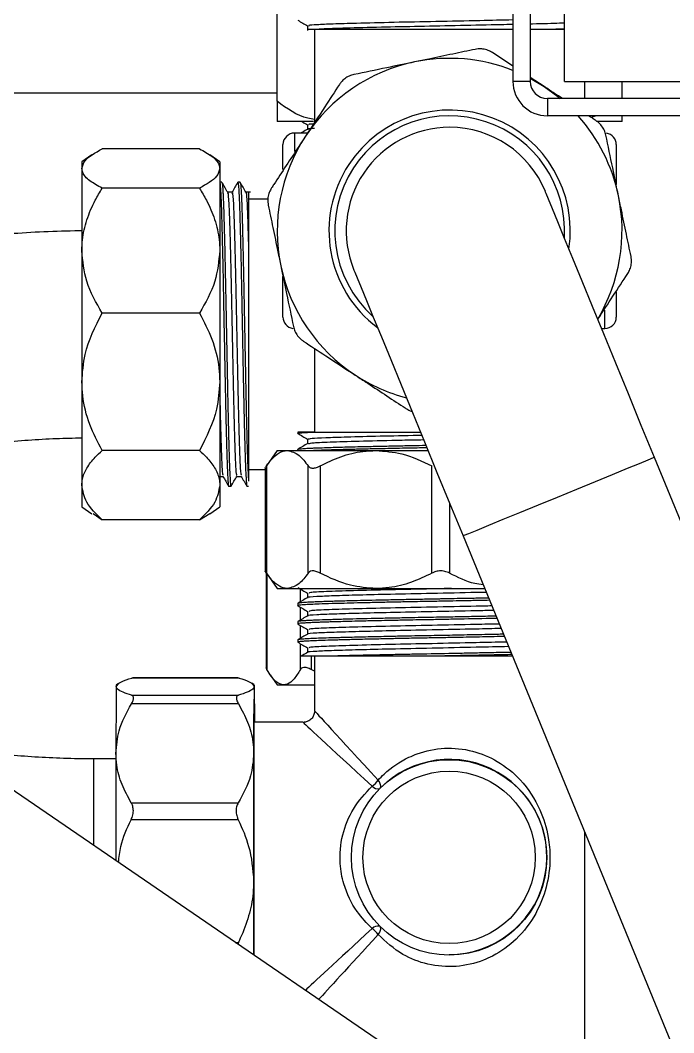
# Model space of a CAD drawing. Extents: x 150 to 4150, y 50 to 2920.
# Drawn here: x 2072.3 to 2214.5, y 1144.5 to 1364.7 of the extents above; entities that cross this region are included whole.
import ezdxf

# ---------------------------------------------------------------- set-up
doc = ezdxf.new("R2010")
doc.units = 0
doc.header["$LTSCALE"] = 10
doc.linetypes.add('SLD-KATı', pattern=[0])
doc.layers.get('0').update_dxf_attribs({"linetype": 'CONTINUOUS'})

msp = doc.modelspace()

# ---------------------------------------------------------------- linework, layer by layer
at = {"color": 7, "linetype": 'SLD-KATı'}
for p, q in [((2179.48, 1471.42), (2179.48, 1351.42)), ((2183.23, 1471.42), (2183.23, 1351.42)), ((2190.73, 1351.42), (2190.73, 1421.42)), ((2128.23, 1347.08), (2128.23, 1366.42)), ((2134.83, 1363.48), (2134.83, 1362.49)), ((2136.35, 1362.67), (2136.35, 1342.51)), ((2186.24, 1362.67), (2183.23, 1362.67)), ((2190.73, 1362.67), (2186.24, 1362.67)), ((2179.48, 1354.75), (2175.04, 1357.66)), ((2186.3, 1350.27), (2183.23, 1352.29)), ((2183.23, 1352.08), (2186.3, 1350.27)), ((2183.23, 1351.42), (2179.48, 1351.42)), ((2190.73, 1351.42), (2348.23, 1351.42)), ((2195.1, 1347.67), (2195.1, 1351.42)), ((2203.23, 1347.67), (2203.23, 1351.42)), ((2058.23, 1348.92), (2128.23, 1348.92)), ((2186.98, 1347.67), (2186.98, 1343.92)), ((2379.48, 1347.67), (2186.98, 1347.67)), ((2379.48, 1343.92), (2186.98, 1343.92)), ((2197.61, 1343.92), (2196.54, 1343.56)), ((2136.12, 1342.67), (2128.23, 1342.67)), ((2134.83, 1341.98), (2134.83, 1341)), ((2203.23, 1342.67), (2197.64, 1342.67)), ((2198.76, 1341.75), (2198.6, 1341.84)), ((2134.82, 1340.17), (2131.98, 1340.17)), ((2111.31, 1336.75), (2090.14, 1336.75)), ((2129.48, 1337.7), (2129.48, 1337.7)), ((2129.48, 1332.28), (2129.48, 1337.7)), ((2129.48, 1332.22), (2129.48, 1337.7)), ((2201.98, 1337.67), (2201.98, 1328.98)), ((2087.89, 1335.43), (2085.73, 1333.92)), ((2115.73, 1333.92), (2113.57, 1335.43)), ((2085.73, 1333.92), (2085.73, 1332.47)), ((2085.73, 1332.47), (2085.73, 1314.6)), ((2115.73, 1333.92), (2115.73, 1332.47)), ((2115.73, 1332.47), (2115.73, 1314.6)), ((2111.31, 1328.19), (2090.14, 1328.19)), ((2116.18, 1329.47), (2115.73, 1329.47)), ((2120.15, 1329.47), (2119.66, 1329.47)), ((2118.42, 1327.32), (2117.44, 1327.32)), ((2122.38, 1327.32), (2121.4, 1327.32)), ((2126.2, 1325.79), (2121.98, 1325.79)), ((2085.73, 1314.6), (2085.73, 1286.09)), ((2115.73, 1314.6), (2115.73, 1286.09)), ((2129.48, 1300.13), (2129.48, 1309)), ((2129.48, 1300.13), (2129.48, 1308.93)), ((2201.98, 1305.65), (2201.98, 1300.17)), ((2111.31, 1301.02), (2090.14, 1301.02)), ((2129.48, 1300.13), (2129.48, 1300.13)), ((2198.77, 1297.67), (2199.48, 1297.67)), ((2136.35, 1293.34), (2136.35, 1275.17)), ((2085.73, 1286.09), (2085.73, 1263.62)), ((2115.73, 1286.09), (2115.73, 1263.62)), ((2132.68, 1275.17), (2132.68, 1274.87)), ((2136.18, 1275.17), (2132.68, 1275.17)), ((2134.83, 1273.64), (2134.83, 1272.65)), ((2111.31, 1271.15), (2090.14, 1271.15)), ((2128.23, 1271.14), (2125.89, 1267.8)), ((2128.23, 1271.14), (2130.43, 1271.14)), ((2130.43, 1271.14), (2149.72, 1271.14)), ((2132.68, 1271.4), (2132.68, 1271.14)), ((2149.72, 1271.14), (2161.02, 1271.14)), ((2260.31, 1147.78), (2210.28, 1269.64)), ((2121.98, 1267.04), (2125.59, 1267.04)), ((2125.59, 1267.32), (2125.59, 1244.92)), ((2125.89, 1267.79), (2125.89, 1244.48)), ((2134.97, 1244.48), (2134.97, 1267.79)), ((2137.54, 1267.79), (2137.54, 1244.48)), ((2161.89, 1244.48), (2161.89, 1267.79)), ((2115.44, 1265.51), (2116.42, 1265.51)), ((2119.41, 1265.51), (2120.39, 1265.51)), ((2085.73, 1263.62), (2085.73, 1258.92)), ((2115.73, 1263.62), (2115.73, 1258.92)), ((2117.67, 1263.37), (2118.17, 1263.37)), ((2121.64, 1263.37), (2121.98, 1263.37)), ((2085.73, 1258.92), (2087.89, 1257.41)), ((2088.19, 1257.45), (2090.14, 1256.09)), ((2111.31, 1256.09), (2113.54, 1257.44)), ((2113.57, 1257.41), (2115.73, 1258.92)), ((2111.31, 1256.09), (2090.14, 1256.09)), ((2168.65, 1252.56), (2218.68, 1130.69)), ((2125.8, 1244.61), (2125.8, 1223.92)), ((2125.89, 1244.48), (2128.23, 1241.14)), ((2128.23, 1241.14), (2130.43, 1241.14)), ((2130.43, 1241.14), (2149.72, 1241.14)), ((2134.83, 1240.14), (2134.83, 1239.16)), ((2149.72, 1241.14), (2173.34, 1241.14)), ((2132.68, 1237.9), (2132.68, 1237.41)), ((2134.83, 1236.17), (2134.83, 1235.19)), ((2132.68, 1233.93), (2132.68, 1233.44)), ((2134.83, 1232.2), (2134.83, 1231.22)), ((2132.68, 1229.97), (2132.68, 1229.47)), ((2152.51, 1141.3), (2026.02, 1227.93)), ((2134.83, 1228.23), (2134.83, 1227.25)), ((2136.35, 1226.42), (2136.35, 1214.54)), ((2161.8, 1226.42), (2139.75, 1226.42)), ((2126.68, 1222.38), (2128.23, 1220.17)), ((2136.35, 1223.19), (2135.62, 1223.51)), ((2093.72, 1220.51), (2093.23, 1220.17)), ((2096.6, 1221.66), (2096.85, 1221.68)), ((2119.91, 1221.66), (2096.6, 1221.66)), ((2119.64, 1221.71), (2096.85, 1221.71)), ((2123.23, 1220.17), (2122.7, 1220.54)), ((2128.23, 1220.17), (2129.62, 1220.17)), ((2129.62, 1220.17), (2136.35, 1220.17)), ((2096.52, 1217.96), (2119.82, 1217.96)), ((2119.81, 1216.03), (2096.5, 1216.03)), ((2133.85, 1212.04), (2123.17, 1212.04)), ((2123.3, 1212.04), (2123.3, 1212.58)), ((2093.13, 1204.09), (2088.23, 1204.09)), ((2165.62, 1203.92), (2165.62, 1203.92)), ((2096.45, 1194.55), (2119.76, 1194.55)), ((2119.75, 1190.85), (2096.45, 1190.85)), ((2195.1, 1138.92), (2195.1, 1188.12)), ((2119.77, 1164.18), (2119.63, 1163.82)), ((2165.62, 1161.42), (2165.62, 1161.42))]:
    msp.add_line(p, q, dxfattribs=at)
at = {"color": 8, "linetype": 'SLD-KATı'}
for p, q in [((2131.98, 1340.17), (2131.98, 1336.13)), ((2199.48, 1297.67), (2199.48, 1301.66)), ((2165.71, 1259.71), (2165.71, 1244.48)), ((2125.99, 1244.34), (2125.99, 1223.51)), ((2133.26, 1238.25), (2133.26, 1241.03)), ((2133.26, 1234.28), (2133.26, 1237.06)), ((2133.26, 1230.31), (2133.26, 1233.09)), ((2133.26, 1223.51), (2133.26, 1229.12)), ((2135.62, 1226.42), (2135.62, 1223.51)), ((2088.23, 1204.09), (2088.23, 1185.33)), ((2119.1, 1164.18), (2119.77, 1164.18))]:
    msp.add_line(p, q, dxfattribs=at)
at = {"color": 7, "linetype": 'SLD-KATı', "flags": 128}
for points in [[(2186.3, 1350.27), (2189.27, 1348.1), (2189.8, 1347.67)], [(2210.28, 1269.64), (2207.42, 1276.61), (2204.6, 1283.48), (2201.86, 1290.15), (2199.25, 1296.51), (2196.79, 1302.49), (2194.54, 1307.99), (2192.51, 1312.92), (2190.74, 1317.23), (2189.26, 1320.84), (2188.08, 1323.71), (2187.23, 1325.78), (2186.72, 1327.04), (2186.54, 1327.46)], [(2144.91, 1310.37), (2145.09, 1309.95), (2145.6, 1308.69), (2146.46, 1306.62), (2147.63, 1303.75), (2149.12, 1300.14), (2150.88, 1295.83), (2152.91, 1290.9), (2155.17, 1285.4), (2157.62, 1279.42), (2160.23, 1273.06), (2162.97, 1266.39), (2165.79, 1259.52), (2168.65, 1252.56)], [(2093.21, 1219.81), (2093.2, 1219.13), (2093.19, 1218.09), (2093.18, 1216.72), (2093.17, 1215.01), (2093.16, 1213), (2093.15, 1210.69), (2093.14, 1208.11), (2093.13, 1205.29)], [(2093.23, 1220.17), (2093.22, 1220.14), (2093.21, 1219.81)], [(2123.21, 1219.81), (2123.2, 1219.13), (2123.19, 1218.09), (2123.18, 1216.72), (2123.17, 1215.01), (2123.16, 1213), (2123.15, 1210.69), (2123.14, 1208.11), (2123.13, 1205.29)], [(2123.3, 1212.58), (2123.29, 1214.65), (2123.28, 1216.41), (2123.27, 1217.85), (2123.26, 1218.96), (2123.25, 1219.71), (2123.24, 1220.1), (2123.22, 1220.14), (2123.21, 1219.81)], [(2123.14, 1161.42), (2123.13, 1164.98), (2123.12, 1169.93), (2123.12, 1175.22), (2123.12, 1180.7), (2123.12, 1186.23), (2123.12, 1191.67), (2123.13, 1196.87), (2123.13, 1201.71), (2123.15, 1206.06), (2123.16, 1209.79), (2123.17, 1212.83), (2123.19, 1215.08), (2123.21, 1216.5), (2123.23, 1217.04), (2123.24, 1216.69), (2123.26, 1215.45), (2123.28, 1213.37), (2123.29, 1212.04)], [(2093.13, 1205.29), (2093.12, 1202.25), (2093.12, 1199.02), (2093.11, 1195.63), (2093.11, 1192.12), (2093.11, 1188.52), (2093.11, 1184.86), (2093.11, 1181.99)], [(2123.13, 1205.29), (2123.12, 1202.25), (2123.12, 1199.02), (2123.11, 1195.63), (2123.11, 1192.12), (2123.11, 1188.52), (2123.11, 1184.86), (2123.11, 1181.18), (2123.11, 1177.52)], [(2123.11, 1177.52), (2123.11, 1173.9), (2123.11, 1170.37), (2123.12, 1166.96), (2123.12, 1163.69), (2123.13, 1161.42)]]:
    msp.add_lwpolyline(points, dxfattribs=at)
at = {"color": 8, "linetype": 'SLD-KATı', "flags": 128}
for points in [[(2210.28, 1269.64), (2209.99, 1269.52), (2208.87, 1269.07), (2206.95, 1268.28), (2204.32, 1267.2), (2201.08, 1265.87), (2197.37, 1264.35)], [(2197.37, 1264.35), (2193.33, 1262.69), (2189.13, 1260.96), (2184.95, 1259.25), (2180.95, 1257.61), (2177.3, 1256.11), (2174.15, 1254.81), (2171.63, 1253.78), (2169.83, 1253.04), (2168.84, 1252.63), (2168.65, 1252.56)]]:
    msp.add_lwpolyline(points, dxfattribs=at)
at = {"color": 7, "linetype": 'SLD-KATı'}
for centre, radius in [((2165.62, 1182.67), 21.25), ((2165.61, 1182.67), 18.75)]:
    msp.add_circle(centre, radius, dxfattribs=at)
for centre, radius, start, end in [((2165.73, 1318.92), 37.5, 68.4898, 101.7297), ((2165.73, 1318.92), 37.5, 101.7297, 146.7297), ((2186.98, 1351.42), 7.5, 180, 270), ((2186.98, 1351.42), 3.75, 180, 270), ((2165.73, 1318.92), 26.25, 351.3167, 146.7297), ((2165.73, 1318.92), 25, 356.4775, 146.7297), ((2165.73, 1318.92), 37.5, 11.7297, 41.8103), ((2165.73, 1318.92), 22.5, 90, 202.3194), ((2165.73, 1318.92), 22.5, 22.3194, 90), ((2165.73, 1318.92), 37.5, 146.7297, 191.7297), ((2131.98, 1337.67), 2.5, 90, 179.1981), ((2199.48, 1337.67), 2.5, 0, 81.3368), ((2165.73, 1318.92), 26.25, 146.7297, 233.3222), ((2165.73, 1318.92), 25, 146.7297, 228.1614), ((2165.73, 1318.92), 37.5, 329.1893, 11.7297), ((2165.73, 1318.92), 37.5, 191.7297, 236.7297), ((2131.98, 1300.17), 2.5, 180.8019, 261.3368), ((2199.48, 1300.17), 2.5, 270, 0), ((2165.73, 1318.92), 37.5, 236.7297, 255.4495), ((2165.67, 1182.77), 21.2, 269.9008, 135.2609), ((2145.34, 1202.98), 5.98, 306.036, 323.9656), ((2145.34, 1162.36), 5.98, 36.0344, 53.964)]:
    msp.add_arc(centre, radius, start, end, dxfattribs=at)
at = {"color": 8, "linetype": 'SLD-KATı'}
for centre, start, end in [((2150.15, 1199.37), 223.4682, 282.02), ((2148.94, 1198.17), 347.5665, 46.4149), ((2150.15, 1165.96), 77.98, 136.5318), ((2148.94, 1167.17), 313.5851, 12.4335)]:
    msp.add_arc(centre, 1.79, start, end, dxfattribs=at)
for major_axis, ratio, start_param, end_param in [((-29.37, 31.87), 0.001629, 0.001767, 1.014389), ((31.87, -29.37), 0.001501, 3.139964, 4.155854), ((31.87, 29.37), 0.001501, 2.127331, 2.966611), ((29.37, 31.87), 0.001629, 2.127204, 2.895248)]:
    msp.add_ellipse((2165.73, 1182.67), major_axis=major_axis, ratio=ratio, start_param=start_param, end_param=end_param, dxfattribs=at)
at = {"color": 7, "linetype": 'SLD-KATı'}
for points, knots in [([(2132.7, 1364.7), (2133.05, 1364.5), (2133.76, 1364.09), (2134.47, 1363.68), (2134.83, 1363.47)], [0, 0, 0, 0, 0.504644, 1, 1, 1, 1]), ([(2179.48, 1364.77), (2177.13, 1364.72), (2171.86, 1364.6), (2162.74, 1364.41), (2153.38, 1364.23), (2145.74, 1364.04), (2140.16, 1363.87), (2136.75, 1363.73), (2134.87, 1363.59), (2135.1, 1363.51), (2135.19, 1363.48)], [0, 0, 0, 0, 0.122322, 0.275175, 0.42504, 0.578293, 0.69888, 0.818209, 0.930339, 1, 1, 1, 1]), ([(2179.48, 1363.78), (2178.61, 1363.76), (2175.14, 1363.68), (2168.09, 1363.53), (2159.12, 1363.35), (2150.42, 1363.17), (2142.98, 1362.97), (2138.14, 1362.81), (2136.55, 1362.71), (2135.95, 1362.67)], [0, 0, 0, 0, 0.054986, 0.220835, 0.384344, 0.547644, 0.724572, 0.897587, 1, 1, 1, 1]), ([(2190.73, 1364.09), (2190.36, 1364.07), (2188.64, 1364), (2185.94, 1363.93), (2183.41, 1363.87), (2183.23, 1363.87)], [0, 0, 0, 0, 0.199057, 0.941852, 1, 1, 1, 1]), ([(2135.95, 1362.67), (2135.78, 1362.67), (2135.07, 1362.67), (2135.02, 1362.67), (2134.99, 1362.67)], [0, 0, 0, 0, 0.235675, 1, 1, 1, 1]), ([(2179.48, 1362.67), (2178.62, 1362.67), (2176.1, 1362.67), (2171.61, 1362.67), (2166.15, 1362.67), (2160.7, 1362.67), (2155.37, 1362.67), (2150.47, 1362.67), (2146.03, 1362.67), (2142.26, 1362.67), (2139.17, 1362.67), (2137.08, 1362.67), (2136.28, 1362.67), (2135.95, 1362.67)], [0, 0, 0, 0, 0.051105, 0.149592, 0.24739, 0.348028, 0.445832, 0.546604, 0.642283, 0.740765, 0.835971, 0.934002, 1, 1, 1, 1]), ([(2190.73, 1362.79), (2190.11, 1362.77), (2188.74, 1362.73), (2187.12, 1362.69), (2186.24, 1362.67)], [0, 0, 0, 0, 0.455818, 1, 1, 1, 1]), ([(2175.04, 1357.66), (2174.74, 1357.83), (2174.12, 1358.19), (2173.01, 1358.47), (2172.03, 1358.5), (2171.5, 1358.41), (2171.29, 1358.37)], [0, 0, 0, 0, 0.280696, 0.562813, 0.825757, 1, 1, 1, 1]), ([(2171.29, 1358.37), (2169.69, 1358.04), (2166.45, 1357.37), (2161.95, 1356.43), (2159.13, 1355.85), (2158.1, 1355.63)], [0, 0, 0, 0, 0.382413, 0.774651, 1, 1, 1, 1]), ([(2158.1, 1355.63), (2156.07, 1355.21), (2151.49, 1354.26), (2147.27, 1353.38), (2144.92, 1352.9)], [0, 0, 0, 0, 0.444644, 1, 1, 1, 1]), ([(2144.92, 1352.9), (2144.58, 1352.81), (2143.9, 1352.62), (2142.91, 1352.03), (2142.2, 1351.36), (2141.89, 1350.92), (2141.76, 1350.75)], [0, 0, 0, 0, 0.280703, 0.562818, 0.825745, 1, 1, 1, 1]), ([(2141.76, 1350.75), (2140.71, 1349.14), (2138.36, 1345.56), (2135.79, 1341.65), (2134.37, 1339.49)], [0, 0, 0, 0, 0.448987, 1, 1, 1, 1]), ([(2190.27, 1347.67), (2189.69, 1348.05), (2188.39, 1348.9), (2187.05, 1349.78), (2186.3, 1350.27)], [0, 0, 0, 0, 0.442082, 1, 1, 1, 1]), ([(2136.35, 1343.14), (2135.85, 1343.21), (2132.98, 1343.59), (2130.37, 1345.5), (2128.23, 1347.08)], [0, 0, 0, 0, 0.175178, 1, 1, 1, 1]), ([(2128.23, 1347.08), (2128.23, 1345.79), (2128.23, 1343.34), (2128.23, 1342.88), (2128.23, 1342.67)], [0, 0, 0, 0, 0.527507, 1, 1, 1, 1]), ([(2197.56, 1342.89), (2197.3, 1343.05), (2196.79, 1343.39), (2196.25, 1343.74), (2195.98, 1343.92)], [0, 0, 0, 0, 0.501765, 1, 1, 1, 1]), ([(2203.23, 1342.67), (2203.23, 1342.73), (2203.23, 1342.8), (2203.23, 1343.86), (2203.23, 1343.92)], [0, 0, 0, 0, 0.9498743, 1, 1, 1, 1]), ([(2134.85, 1341.01), (2134.49, 1340.8), (2134.01, 1340.53), (2133.54, 1340.25), (2133.43, 1340.19)], [0, 0, 0, 0, 0.757396, 1, 1, 1, 1]), ([(2133.61, 1342.67), (2133.66, 1342.64), (2134.07, 1342.4), (2134.47, 1342.17), (2134.83, 1341.97)], [0, 0, 0, 0, 0.131743, 1, 1, 1, 1]), ([(2136.35, 1341.17), (2135.61, 1341.12), (2134.72, 1341.07), (2134.96, 1341.02), (2135, 1341.01)], [0, 0, 0, 0, 0.845289, 1, 1, 1, 1]), ([(2136.35, 1342.16), (2136.05, 1342.15), (2134.89, 1342.09), (2135.05, 1342.03), (2135.16, 1341.98)], [0, 0, 0, 0, 0.260739, 1, 1, 1, 1]), ([(2199.71, 1339.72), (2199.62, 1340.06), (2199.43, 1340.75), (2198.84, 1341.73), (2198.18, 1342.45), (2197.73, 1342.76), (2197.56, 1342.89)], [0, 0, 0, 0, 0.280693, 0.56284, 0.825746, 1, 1, 1, 1]), ([(2134.37, 1339.49), (2133.89, 1338.74), (2132.47, 1336.59), (2130.13, 1333.03), (2128.19, 1330.06), (2127.16, 1328.49), (2126.99, 1328.23)], [0, 0, 0, 0, 0.191121, 0.553704, 0.926737, 1, 1, 1, 1]), ([(2202.45, 1326.54), (2202.02, 1328.58), (2201.07, 1333.16), (2200.2, 1337.38), (2199.71, 1339.72)], [0, 0, 0, 0, 0.444644, 1, 1, 1, 1]), ([(2085.73, 1332.47), (2085.87, 1333.04), (2086.24, 1334.54), (2088.65, 1335.9), (2090.14, 1336.75)], [0, 0, 0, 0, 0.381417, 1, 1, 1, 1]), ([(2111.31, 1336.75), (2112.28, 1336.21), (2114.23, 1335.13), (2115.57, 1333.66), (2115.69, 1332.76), (2115.73, 1332.47)], [0, 0, 0, 0, 0.396746, 0.806753, 1, 1, 1, 1]), ([(2090.14, 1328.19), (2089.18, 1328.72), (2087.23, 1329.8), (2085.89, 1331.27), (2085.77, 1332.18), (2085.73, 1332.47)], [0, 0, 0, 0, 0.3967486, 0.8067501, 1, 1, 1, 1]), ([(2115.73, 1332.47), (2115.59, 1331.89), (2115.22, 1330.39), (2112.81, 1329.03), (2111.31, 1328.19)], [0, 0, 0, 0, 0.38142, 1, 1, 1, 1]), ([(2085.73, 1314.6), (2085.76, 1315.38), (2085.83, 1317.64), (2086.72, 1321.36), (2088.3, 1325.1), (2089.63, 1327.32), (2090.14, 1328.19)], [0, 0, 0, 0, 0.1638307, 0.4746289, 0.7943893, 1, 1, 1, 1]), ([(2111.31, 1328.19), (2111.83, 1327.32), (2113.13, 1325.14), (2114.72, 1321.4), (2115.62, 1317.68), (2115.7, 1315.38), (2115.73, 1314.6)], [0, 0, 0, 0, 0.205616, 0.517011, 0.836168, 1, 1, 1, 1]), ([(2115.69, 1329.44), (2115.71, 1329.43), (2115.75, 1329.41), (2115.83, 1328.81), (2115.9, 1327.69), (2115.97, 1326.33), (2116.04, 1324.67), (2116.09, 1323.11), (2116.13, 1321.77), (2116.15, 1321.2), (2116.17, 1320.47), (2116.19, 1319.58), (2116.24, 1317.81), (2116.31, 1314.73), (2116.4, 1310.82), (2116.47, 1307.34), (2116.52, 1304.96), (2116.59, 1301.13), (2116.66, 1297.25), (2116.75, 1293.02), (2116.81, 1289.96), (2116.88, 1286.48), (2116.94, 1283.27), (2117, 1280.84), (2117.03, 1279), (2117.07, 1277.41), (2117.1, 1275.88), (2117.18, 1272.97), (2117.26, 1269.96), (2117.36, 1267.37), (2117.42, 1265.97), (2117.47, 1265.06), (2117.51, 1264.5), (2117.55, 1264.06), (2117.59, 1263.62), (2117.63, 1263.35), (2117.67, 1263.4), (2117.67, 1263.41)], [0, 0, 0, 0, 0.02495, 0.067203, 0.112263, 0.141722, 0.168485, 0.214587, 0.221174, 0.229663, 0.240055, 0.252349, 0.266545, 0.310329, 0.364971, 0.395613, 0.418321, 0.436639, 0.509409, 0.529676, 0.559174, 0.598558, 0.633249, 0.658264, 0.676617, 0.694971, 0.713324, 0.731678, 0.80494, 0.842488, 0.873849, 0.899022, 0.918004, 0.930794, 0.952884, 0.989218, 1, 1, 1, 1]), ([(2117.45, 1327.3), (2117.24, 1327.66), (2116.83, 1328.38), (2116.41, 1329.09), (2116.21, 1329.45)], [0, 0, 0, 0, 0.499965, 1, 1, 1, 1]), ([(2116.21, 1329.4), (2116.22, 1329.36), (2116.29, 1329.23), (2116.38, 1328.1), (2116.46, 1326.47), (2116.51, 1325.31), (2116.57, 1323.62), (2116.63, 1321.55), (2116.7, 1319.09), (2116.77, 1316.39), (2116.85, 1313.04), (2116.93, 1309.31), (2117, 1305.73), (2117.07, 1302.22), (2117.13, 1299.09), (2117.17, 1296.59), (2117.21, 1294.73), (2117.25, 1292.8), (2117.31, 1289.72), (2117.37, 1286.5), (2117.43, 1283.5), (2117.48, 1281.3), (2117.53, 1279.1), (2117.58, 1276.67), (2117.64, 1274.24), (2117.72, 1271.45), (2117.8, 1268.7), (2117.88, 1266.73), (2117.94, 1265.61), (2117.98, 1264.91), (2118.03, 1264.17), (2118.09, 1263.59), (2118.14, 1263.32), (2118.17, 1263.38), (2118.17, 1263.39)], [0, 0, 0, 0, 0.02792, 0.103273, 0.127965, 0.152787, 0.17774, 0.222818, 0.251411, 0.280791, 0.326741, 0.36927, 0.401823, 0.437364, 0.474546, 0.493796, 0.510276, 0.529014, 0.550189, 0.601079, 0.625763, 0.644198, 0.671825, 0.699451, 0.729683, 0.763403, 0.814131, 0.860852, 0.88194, 0.898194, 0.921398, 0.959971, 0.995935, 1, 1, 1, 1]), ([(2119.64, 1329.45), (2119.43, 1329.09), (2119.02, 1328.38), (2118.6, 1327.66), (2118.39, 1327.3)], [0, 0, 0, 0, 0.500013, 1, 1, 1, 1]), ([(2119.64, 1329.45), (2119.64, 1329.45), (2119.64, 1329.46), (2119.67, 1329.48), (2119.72, 1329.36), (2119.79, 1328.81), (2119.87, 1327.83), (2119.93, 1326.51), (2119.99, 1325.26), (2120.03, 1324.05), (2120.08, 1322.49), (2120.14, 1320.36), (2120.22, 1317.4), (2120.3, 1314), (2120.38, 1310.43), (2120.45, 1307.03), (2120.51, 1303.82), (2120.57, 1300.69), (2120.62, 1298.23), (2120.66, 1295.73), (2120.72, 1292.6), (2120.8, 1288.68), (2120.87, 1285.07), (2120.92, 1282.7), (2120.96, 1281.06), (2120.99, 1279.68), (2121.02, 1278.08), (2121.06, 1276.53), (2121.13, 1273.56), (2121.24, 1269.58), (2121.37, 1266.33), (2121.47, 1264.61), (2121.54, 1263.78), (2121.59, 1263.38), (2121.63, 1263.41), (2121.64, 1263.42)], [0, 0, 0, 0, 0.0006136, 0.0098016, 0.0420973, 0.0739449, 0.1140356, 0.1493019, 0.1739588, 0.1917654, 0.2157335, 0.2514909, 0.2851045, 0.3315152, 0.371153, 0.4005812, 0.4360461, 0.4662327, 0.4914187, 0.5066675, 0.5376231, 0.5809733, 0.6201512, 0.6454564, 0.6546132, 0.6726142, 0.6906149, 0.7086157, 0.7266165, 0.7996424, 0.8734012, 0.9122995, 0.9460274, 0.9827131, 1, 1, 1, 1]), ([(2121.42, 1327.3), (2121.21, 1327.66), (2120.8, 1328.38), (2120.38, 1329.09), (2120.17, 1329.45)], [0, 0, 0, 0, 0.499965, 1, 1, 1, 1]), ([(2120.17, 1329.39), (2120.19, 1329.37), (2120.25, 1329.31), (2120.37, 1327.93), (2120.48, 1325.46), (2120.55, 1323.33), (2120.58, 1322.19), (2120.62, 1320.96), (2120.65, 1319.87), (2120.68, 1318.81), (2120.71, 1317.61), (2120.75, 1315.83), (2120.81, 1313.53), (2120.86, 1311), (2120.91, 1308.64), (2120.95, 1306.6), (2120.99, 1304.75), (2121.02, 1302.9), (2121.06, 1301.04), (2121.09, 1299.28), (2121.13, 1297.38), (2121.16, 1295.45), (2121.2, 1293.41), (2121.24, 1291.28), (2121.29, 1288.96), (2121.34, 1286.47), (2121.4, 1283.76), (2121.46, 1280.68), (2121.52, 1277.96), (2121.57, 1275.82), (2121.61, 1274.36), (2121.64, 1272.99), (2121.68, 1271.54), (2121.73, 1270.12), (2121.78, 1268.63), (2121.84, 1267.03), (2121.91, 1265.54), (2121.96, 1264.8), (2121.98, 1264.48)], [0, 0, 0, 0, 0.022129, 0.104343, 0.18565, 0.205722, 0.225794, 0.245866, 0.265938, 0.275988, 0.293028, 0.317057, 0.348074, 0.38125, 0.408612, 0.430158, 0.450219, 0.470281, 0.490343, 0.510404, 0.526949, 0.551037, 0.571587, 0.592138, 0.619536, 0.646934, 0.674333, 0.711001, 0.755272, 0.775867, 0.796177, 0.816202, 0.835942, 0.863638, 0.887584, 0.918259, 0.963642, 1, 1, 1, 1]), ([(2126.99, 1328.23), (2126.81, 1327.93), (2126.46, 1327.31), (2126.18, 1326.2), (2126.15, 1325.22), (2126.24, 1324.69), (2126.27, 1324.47)], [0, 0, 0, 0, 0.280687, 0.562833, 0.825749, 1, 1, 1, 1]), ([(2117.45, 1327.06), (2117.46, 1327.11), (2117.54, 1327.4), (2117.69, 1325.04), (2117.88, 1320.05), (2118.08, 1312.57), (2118.28, 1303.63), (2118.46, 1293.97), (2118.67, 1284.59), (2118.86, 1276.27), (2119.05, 1269.95), (2119.24, 1266.09), (2119.36, 1265.83), (2119.41, 1265.72)], [0, 0, 0, 0, 0.020885, 0.121577, 0.220094, 0.320265, 0.42029, 0.51891, 0.619613, 0.71827, 0.818246, 0.918459, 1, 1, 1, 1]), ([(2118.42, 1327), (2118.44, 1327.09), (2118.52, 1327.46), (2118.69, 1325.07), (2118.87, 1320.04), (2119.07, 1312.58), (2119.27, 1303.63), (2119.46, 1293.97), (2119.66, 1284.59), (2119.85, 1276.27), (2120.05, 1269.97), (2120.23, 1266.19), (2120.34, 1265.93), (2120.38, 1265.82)], [0, 0, 0, 0, 0.0329699, 0.1335304, 0.2319185, 0.3319587, 0.4318535, 0.5303444, 0.630916, 0.7294445, 0.8292901, 0.9293726, 1, 1, 1, 1]), ([(2121.42, 1327.06), (2121.43, 1327.11), (2121.51, 1327.41), (2121.66, 1325.03), (2121.83, 1320.67), (2121.93, 1316.65), (2121.98, 1315.04)], [0, 0, 0, 0, 0.072964, 0.424737, 0.768911, 1, 1, 1, 1]), ([(2121.98, 1327.28), (2121.98, 1327.29), (2121.98, 1327.44), (2121.98, 1326.89), (2121.98, 1325.6), (2121.98, 1323.35), (2121.98, 1320.04), (2121.98, 1316.87), (2121.98, 1315.04)], [0, 0, 0, 0, 0.017657, 0.197317, 0.382189, 0.561848, 0.746718, 1, 1, 1, 1]), ([(2205.18, 1313.36), (2204.85, 1314.96), (2204.18, 1318.2), (2203.24, 1322.7), (2202.66, 1325.51), (2202.45, 1326.54)], [0, 0, 0, 0, 0.382411, 0.774654, 1, 1, 1, 1]), ([(2126.27, 1324.47), (2126.61, 1322.88), (2127.28, 1319.63), (2128.21, 1315.14), (2128.8, 1312.32), (2129.01, 1311.29)], [0, 0, 0, 0, 0.3824106, 0.7746523, 1, 1, 1, 1]), ([(2085.73, 1318.9), (2085.21, 1318.89), (2082.13, 1318.87), (2076.49, 1318.67), (2068.93, 1318.2), (2061.51, 1317.48), (2054.32, 1316.51), (2047.78, 1315.4), (2043.86, 1314.48), (2042.09, 1314.07)], [0, 0, 0, 0, 0.033105, 0.196819, 0.360959, 0.525983, 0.692516, 0.861398, 1, 1, 1, 1]), ([(2090.14, 1301.02), (2088.85, 1303.28), (2086.4, 1307.57), (2085.94, 1312.35), (2085.73, 1314.6)], [0, 0, 0, 0, 0.527507, 1, 1, 1, 1]), ([(2115.73, 1314.6), (2115.51, 1312.35), (2115.05, 1307.57), (2112.61, 1303.28), (2111.31, 1301.02)], [0, 0, 0, 0, 0.472493, 1, 1, 1, 1]), ([(2121.98, 1315.04), (2121.98, 1313.62), (2121.98, 1310.78), (2121.98, 1305.96), (2121.98, 1300.89), (2121.98, 1295.67), (2121.98, 1290.38), (2121.98, 1285.19), (2121.98, 1280.24), (2121.98, 1275.72), (2121.98, 1271.71), (2121.98, 1268.36), (2121.98, 1265.92), (2121.98, 1264.91), (2121.98, 1264.48)], [0, 0, 0, 0, 0.084548, 0.168006, 0.251467, 0.334957, 0.418446, 0.504222, 0.589997, 0.675721, 0.761459, 0.848782, 0.936105, 1, 1, 1, 1]), ([(2204.47, 1309.6), (2204.64, 1309.91), (2205, 1310.52), (2205.28, 1311.64), (2205.31, 1312.61), (2205.22, 1313.15), (2205.18, 1313.36)], [0, 0, 0, 0, 0.280697, 0.562828, 0.825748, 1, 1, 1, 1]), ([(2129.01, 1311.29), (2129.43, 1309.26), (2130.38, 1304.68), (2131.26, 1300.46), (2131.75, 1298.11)], [0, 0, 0, 0, 0.444644, 1, 1, 1, 1]), ([(2197.95, 1299.67), (2199.07, 1301.38), (2201.34, 1304.83), (2203.41, 1308), (2204.47, 1309.6)], [0, 0, 0, 0, 0.492799, 1, 1, 1, 1]), ([(2085.73, 1286.09), (2085.87, 1288.09), (2086.24, 1293.33), (2088.65, 1298.08), (2090.14, 1301.02)], [0, 0, 0, 0, 0.381418, 1, 1, 1, 1]), ([(2111.31, 1301.02), (2112.28, 1299.16), (2114.23, 1295.38), (2115.57, 1290.25), (2115.69, 1287.09), (2115.73, 1286.09)], [0, 0, 0, 0, 0.396749, 0.806752, 1, 1, 1, 1]), ([(2131.75, 1298.11), (2131.84, 1297.77), (2132.02, 1297.09), (2132.62, 1296.1), (2133.28, 1295.39), (2133.72, 1295.07), (2133.9, 1294.95)], [0, 0, 0, 0, 0.280691, 0.562814, 0.825747, 1, 1, 1, 1]), ([(2133.9, 1294.95), (2135.51, 1293.89), (2139.09, 1291.55), (2143, 1288.98), (2145.16, 1287.56)], [0, 0, 0, 0, 0.448991, 1, 1, 1, 1]), ([(2090.14, 1271.15), (2089.18, 1273.01), (2087.23, 1276.79), (2085.89, 1281.93), (2085.77, 1285.08), (2085.73, 1286.09)], [0, 0, 0, 0, 0.396747, 0.806755, 1, 1, 1, 1]), ([(2115.73, 1286.09), (2115.59, 1284.09), (2115.22, 1278.84), (2112.81, 1274.09), (2111.31, 1271.15)], [0, 0, 0, 0, 0.381418, 1, 1, 1, 1]), ([(2145.16, 1287.56), (2145.9, 1287.08), (2148.06, 1285.66), (2151.62, 1283.32), (2154.58, 1281.38), (2156.15, 1280.35), (2156.41, 1280.18)], [0, 0, 0, 0, 0.1911233, 0.5536997, 0.926736, 1, 1, 1, 1]), ([(2115.73, 1283.1), (2115.78, 1280.86), (2115.89, 1275.77), (2116.08, 1269.99), (2116.26, 1266.19), (2116.37, 1265.93), (2116.41, 1265.82)], [0, 0, 0, 0, 0.225837, 0.511534, 0.797908, 1, 1, 1, 1]), ([(2156.41, 1280.18), (2156.71, 1279.99), (2157.05, 1279.76), (2157.47, 1279.66), (2157.53, 1279.65)], [0, 0, 0, 0, 0.873772, 1, 1, 1, 1]), ([(2132.74, 1274.85), (2132.71, 1274.85), (2132.67, 1274.87), (2132.68, 1274.88), (2132.71, 1274.9), (2132.88, 1274.95), (2133.36, 1275.01), (2134.29, 1275.07), (2135.19, 1275.12), (2135.87, 1275.15), (2136.18, 1275.17)], [0, 0, 0, 0, 0.0621586, 0.1042407, 0.165124, 0.2481236, 0.5310555, 0.7109589, 0.8669164, 1, 1, 1, 1]), ([(2132.7, 1274.85), (2133.05, 1274.64), (2133.76, 1274.23), (2134.48, 1273.82), (2134.83, 1273.62)], [0, 0, 0, 0, 0.503985, 1, 1, 1, 1]), ([(2136.18, 1275.17), (2137.1, 1275.17), (2138.92, 1275.17), (2142.57, 1275.17), (2146.8, 1275.17), (2151.63, 1275.17), (2155.87, 1275.17), (2158.54, 1275.17), (2159.37, 1275.17)], [0, 0, 0, 0, 0.179412, 0.358853, 0.543279, 0.726412, 0.914859, 1, 1, 1, 1]), ([(2067.41, 1272.8), (2067.69, 1272.84), (2069.8, 1273.1), (2074.08, 1273.44), (2079.93, 1273.79), (2083.87, 1273.86), (2085.73, 1273.89)], [0, 0, 0, 0, 0.048715, 0.375537, 0.706393, 1, 1, 1, 1]), ([(2134.85, 1272.66), (2134.49, 1272.45), (2133.77, 1272.04), (2133.05, 1271.63), (2132.7, 1271.42)], [0, 0, 0, 0, 0.499974, 1, 1, 1, 1]), ([(2134.91, 1273.64), (2135.08, 1273.69), (2135.43, 1273.8), (2138.49, 1273.96), (2143.43, 1274.12), (2150.37, 1274.3), (2156.18, 1274.43), (2159.39, 1274.49), (2159.64, 1274.5)], [0, 0, 0, 0, 0.175918, 0.366411, 0.554503, 0.76976, 0.981974, 1, 1, 1, 1]), ([(2135.03, 1272.66), (2135.27, 1272.72), (2135.77, 1272.84), (2140.05, 1273.02), (2146.71, 1273.22), (2153.75, 1273.39), (2158.49, 1273.48), (2160.05, 1273.51)], [0, 0, 0, 0, 0.198572, 0.426103, 0.655722, 0.886768, 1, 1, 1, 1]), ([(2085.73, 1263.62), (2085.76, 1264.05), (2085.83, 1265.31), (2086.72, 1267.37), (2088.3, 1269.44), (2089.63, 1270.67), (2090.14, 1271.15)], [0, 0, 0, 0, 0.163832, 0.474631, 0.794389, 1, 1, 1, 1]), ([(2111.31, 1271.15), (2111.83, 1270.67), (2113.13, 1269.46), (2114.72, 1267.39), (2115.62, 1265.33), (2115.7, 1264.05), (2115.73, 1263.62)], [0, 0, 0, 0, 0.205616, 0.51701, 0.836166, 1, 1, 1, 1]), ([(2125.89, 1267.79), (2125.99, 1267.94), (2126.61, 1268.81), (2127.8, 1270.13), (2129.24, 1271.03), (2130.13, 1271.11), (2130.43, 1271.14)], [0, 0, 0, 0, 0.073266, 0.436545, 0.808872, 1, 1, 1, 1]), ([(2130.43, 1271.14), (2131.3, 1270.93), (2132.88, 1270.54), (2134.32, 1268.64), (2134.97, 1267.79)], [0, 0, 0, 0, 0.551012, 1, 1, 1, 1]), ([(2132.7, 1271.4), (2132.7, 1271.4), (2132.67, 1271.44), (2132.94, 1271.49), (2133.48, 1271.54), (2134.05, 1271.59), (2134.65, 1271.62), (2135.09, 1271.65), (2135.58, 1271.67), (2136.41, 1271.7), (2137.9, 1271.76), (2139.84, 1271.82), (2141.89, 1271.88), (2144.68, 1271.96), (2148.24, 1272.04), (2151.88, 1272.12), (2154.52, 1272.17), (2156.25, 1272.21), (2158.18, 1272.25), (2159.58, 1272.27), (2160.55, 1272.29)], [0, 0, 0, 0, 0.022362, 0.10771, 0.162121, 0.208631, 0.248706, 0.282345, 0.287281, 0.328324, 0.408697, 0.479861, 0.540071, 0.608392, 0.726921, 0.821361, 0.870941, 0.909789, 0.937904, 1, 1, 1, 1]), ([(2135.1, 1271.14), (2135.53, 1271.16), (2136.78, 1271.24), (2139.31, 1271.31), (2141.5, 1271.37), (2142.25, 1271.39), (2142.82, 1271.41), (2143.22, 1271.42), (2143.95, 1271.44), (2145.64, 1271.48), (2148.3, 1271.55), (2151.36, 1271.61), (2154.19, 1271.67), (2157.14, 1271.73), (2159.36, 1271.77), (2160.68, 1271.8), (2160.75, 1271.8)], [0, 0, 0, 0, 0.112315, 0.324271, 0.360362, 0.397956, 0.41727, 0.429063, 0.44641, 0.502199, 0.620294, 0.72654, 0.802503, 0.885371, 0.994054, 1, 1, 1, 1]), ([(2137.54, 1267.79), (2139.02, 1268.51), (2142.01, 1269.95), (2146.17, 1270.99), (2148.77, 1271.1), (2149.72, 1271.14)], [0, 0, 0, 0, 0.382409, 0.774652, 1, 1, 1, 1]), ([(2149.72, 1271.14), (2151.6, 1271), (2155.83, 1270.69), (2159.73, 1268.83), (2161.89, 1267.79)], [0, 0, 0, 0, 0.444645, 1, 1, 1, 1]), ([(2125.59, 1267.32), (2125.59, 1267.32), (2125.55, 1267.29), (2125.67, 1267.47), (2125.82, 1267.7), (2125.89, 1267.79)], [0, 0, 0, 0, 0.008635, 0.60484, 1, 1, 1, 1]), ([(2134.97, 1267.79), (2135.11, 1267.64), (2135.39, 1267.35), (2136.11, 1267.27), (2136.87, 1267.46), (2137.35, 1267.7), (2137.54, 1267.79)], [0, 0, 0, 0, 0.280697, 0.562837, 0.825762, 1, 1, 1, 1]), ([(2116.41, 1265.53), (2116.62, 1265.18), (2117.03, 1264.46), (2117.44, 1263.74), (2117.65, 1263.38)], [0, 0, 0, 0, 0.5, 1, 1, 1, 1]), ([(2118.19, 1263.38), (2118.4, 1263.74), (2118.81, 1264.46), (2119.22, 1265.18), (2119.43, 1265.53)], [0, 0, 0, 0, 0.500022, 1, 1, 1, 1]), ([(2120.38, 1265.53), (2120.59, 1265.18), (2121, 1264.46), (2121.41, 1263.74), (2121.62, 1263.38)], [0, 0, 0, 0, 0.5, 1, 1, 1, 1]), ([(2090.14, 1256.09), (2088.85, 1257.34), (2086.4, 1259.72), (2085.94, 1262.37), (2085.73, 1263.62)], [0, 0, 0, 0, 0.5275101, 1, 1, 1, 1]), ([(2115.73, 1263.62), (2115.51, 1262.37), (2115.05, 1259.72), (2112.61, 1257.34), (2111.31, 1256.09)], [0, 0, 0, 0, 0.4724899, 1, 1, 1, 1]), ([(2125.89, 1244.48), (2125.78, 1244.64), (2125.61, 1244.89), (2125.62, 1244.91), (2125.62, 1244.92)], [0, 0, 0, 0, 0.638333, 1, 1, 1, 1]), ([(2130.43, 1241.14), (2130.13, 1241.16), (2129.26, 1241.24), (2127.82, 1242.13), (2126.62, 1243.45), (2125.99, 1244.34), (2125.89, 1244.48)], [0, 0, 0, 0, 0.191126, 0.553706, 0.926734, 1, 1, 1, 1]), ([(2134.97, 1244.48), (2134.32, 1243.63), (2132.88, 1241.73), (2131.3, 1241.35), (2130.43, 1241.14)], [0, 0, 0, 0, 0.4489885, 1, 1, 1, 1]), ([(2137.54, 1244.48), (2137.23, 1244.63), (2136.61, 1244.93), (2135.79, 1245), (2135.26, 1244.82), (2135.05, 1244.58), (2134.97, 1244.48)], [0, 0, 0, 0, 0.280695, 0.562835, 0.825753, 1, 1, 1, 1]), ([(2149.72, 1241.14), (2147.84, 1241.27), (2143.61, 1241.58), (2139.71, 1243.45), (2137.54, 1244.48)], [0, 0, 0, 0, 0.44464, 1, 1, 1, 1]), ([(2161.89, 1244.48), (2160.41, 1243.77), (2157.42, 1242.32), (2153.27, 1241.28), (2150.67, 1241.18), (2149.72, 1241.14)], [0, 0, 0, 0, 0.382413, 0.774659, 1, 1, 1, 1]), ([(2165.71, 1244.48), (2165.37, 1244.63), (2164.69, 1244.93), (2163.55, 1245), (2162.59, 1244.82), (2162.09, 1244.58), (2161.89, 1244.48)], [0, 0, 0, 0, 0.280705, 0.562819, 0.825748, 1, 1, 1, 1]), ([(2173, 1241.96), (2172.4, 1242.03), (2169.84, 1242.35), (2167.51, 1243.56), (2165.71, 1244.48)], [0, 0, 0, 0, 0.233664, 1, 1, 1, 1]), ([(2132.7, 1241.35), (2133.05, 1241.15), (2133.76, 1240.74), (2134.47, 1240.33), (2134.83, 1240.12)], [0, 0, 0, 0, 0.504363, 1, 1, 1, 1]), ([(2173.68, 1240.3), (2172.95, 1240.29), (2169.23, 1240.21), (2161.85, 1240.06), (2153.09, 1239.88), (2145.83, 1239.7), (2140.29, 1239.53), (2136.5, 1239.37), (2134.66, 1239.24), (2134.95, 1239.17), (2134.98, 1239.17)], [0, 0, 0, 0, 0.0424245, 0.2153906, 0.385382, 0.5309322, 0.6750396, 0.8173302, 0.9801708, 1, 1, 1, 1]), ([(2166.16, 1241.14), (2164.73, 1241.11), (2160.17, 1241.01), (2152.58, 1240.86), (2144.52, 1240.66), (2138.56, 1240.47), (2135.19, 1240.29), (2135.17, 1240.19), (2135.17, 1240.14)], [0, 0, 0, 0, 0.087864, 0.281805, 0.480068, 0.674704, 0.871129, 1, 1, 1, 1]), ([(2174.39, 1238.57), (2173.76, 1238.56), (2172.03, 1238.52), (2169.36, 1238.47), (2166.45, 1238.41), (2163.54, 1238.36), (2160.03, 1238.29), (2156.25, 1238.22), (2152.39, 1238.14), (2148.91, 1238.07), (2144.58, 1237.96), (2140.61, 1237.86), (2137.45, 1237.76), (2135.92, 1237.69), (2134.97, 1237.65), (2134.28, 1237.61), (2133.38, 1237.55), (2132.79, 1237.47), (2132.59, 1237.41), (2132.7, 1237.39), (2132.71, 1237.39)], [0, 0, 0, 0, 0.0319482, 0.0872372, 0.1302766, 0.1738505, 0.2283188, 0.3014972, 0.3617395, 0.4281726, 0.4909219, 0.6149495, 0.6933509, 0.756703, 0.7760078, 0.8103632, 0.8544631, 0.9324548, 0.9942337, 1, 1, 1, 1]), ([(2174.19, 1239.06), (2173.41, 1239.05), (2171.58, 1239.01), (2168.86, 1238.96), (2166.28, 1238.91), (2164.5, 1238.87), (2163.21, 1238.85), (2162.08, 1238.83), (2160.61, 1238.8), (2158.76, 1238.76), (2156.29, 1238.72), (2153.16, 1238.65), (2148.52, 1238.55), (2144.58, 1238.46), (2141.54, 1238.38), (2139.88, 1238.33), (2138.27, 1238.28), (2136.85, 1238.23), (2135.72, 1238.18), (2134.9, 1238.14), (2134.2, 1238.1), (2133.49, 1238.05), (2132.88, 1237.98), (2132.61, 1237.93), (2132.68, 1237.9), (2132.68, 1237.9)], [0, 0, 0, 0, 0.0399, 0.093344, 0.135983, 0.167812, 0.181859, 0.199929, 0.224454, 0.255439, 0.292876, 0.350769, 0.419518, 0.547504, 0.589389, 0.631504, 0.673849, 0.72375, 0.765515, 0.79914, 0.827802, 0.870486, 0.927185, 0.99885, 1, 1, 1, 1]), ([(2134.85, 1239.17), (2134.49, 1238.96), (2133.77, 1238.55), (2133.05, 1238.13), (2132.7, 1237.92)], [0, 0, 0, 0, 0.5, 1, 1, 1, 1]), ([(2132.7, 1237.39), (2133.05, 1237.18), (2133.76, 1236.77), (2134.47, 1236.36), (2134.83, 1236.15)], [0, 0, 0, 0, 0.50436, 1, 1, 1, 1]), ([(2174.89, 1237.35), (2173.76, 1237.33), (2169.65, 1237.24), (2161.85, 1237.08), (2152.59, 1236.89), (2144.52, 1236.69), (2138.56, 1236.5), (2135.19, 1236.33), (2135.17, 1236.22), (2135.17, 1236.17)], [0, 0, 0, 0, 0.063236, 0.229852, 0.393604, 0.561003, 0.725342, 0.891189, 1, 1, 1, 1]), ([(2175.8, 1235.13), (2175.23, 1235.11), (2173.34, 1235.08), (2170.35, 1235.02), (2167.29, 1234.96), (2164.91, 1234.91), (2162.72, 1234.87), (2160.21, 1234.82), (2157.25, 1234.77), (2153.87, 1234.7), (2149.19, 1234.6), (2145.37, 1234.51), (2142.54, 1234.44), (2141.22, 1234.4), (2139.97, 1234.36), (2138.15, 1234.31), (2136.66, 1234.25), (2135.46, 1234.2), (2134.68, 1234.16), (2133.78, 1234.11), (2133.07, 1234.04), (2132.72, 1233.98), (2132.7, 1233.95), (2132.69, 1233.93)], [0, 0, 0, 0, 0.0294687, 0.096111, 0.1457188, 0.177939, 0.2108948, 0.2515279, 0.2998321, 0.3565302, 0.4226918, 0.5471985, 0.5778437, 0.6086026, 0.6394746, 0.6704581, 0.75398, 0.7787024, 0.806244, 0.8531854, 0.9164523, 0.9660244, 1, 1, 1, 1]), ([(2134.85, 1235.2), (2134.49, 1234.99), (2133.77, 1234.58), (2133.05, 1234.16), (2132.7, 1233.96)], [0, 0, 0, 0, 0.5, 1, 1, 1, 1]), ([(2175.29, 1236.37), (2174.03, 1236.34), (2169.79, 1236.25), (2161.86, 1236.09), (2153.09, 1235.91), (2145.83, 1235.73), (2140.29, 1235.57), (2136.5, 1235.41), (2134.66, 1235.27), (2134.95, 1235.21), (2134.98, 1235.2)], [0, 0, 0, 0, 0.071182, 0.238954, 0.40384, 0.545019, 0.684799, 0.822816, 0.980766, 1, 1, 1, 1]), ([(2176.01, 1234.63), (2175.84, 1234.63), (2173.28, 1234.58), (2169.85, 1234.51), (2166.01, 1234.44), (2164.1, 1234.4), (2162.18, 1234.36), (2159.2, 1234.31), (2156.39, 1234.25), (2153.74, 1234.2), (2151.84, 1234.16), (2149.29, 1234.11), (2146.5, 1234.04), (2144, 1233.98), (2142.13, 1233.93), (2140.66, 1233.89), (2139.44, 1233.85), (2138.34, 1233.81), (2137.32, 1233.78), (2136.25, 1233.74), (2135.39, 1233.7), (2134.68, 1233.66), (2134.16, 1233.63), (2133.54, 1233.59), (2133.04, 1233.54), (2132.77, 1233.49), (2132.7, 1233.46), (2132.68, 1233.45), (2132.68, 1233.45), (2132.68, 1233.45), (2132.68, 1233.45), (2132.68, 1233.45), (2132.68, 1233.45), (2132.68, 1233.45), (2132.68, 1233.45), (2132.68, 1233.45), (2132.68, 1233.45), (2132.68, 1233.45), (2132.72, 1233.43), (2132.75, 1233.42)], [0, 0, 0, 0, 0.008227, 0.130148, 0.160155, 0.190277, 0.220506, 0.250846, 0.332633, 0.356842, 0.383812, 0.429777, 0.49173, 0.540273, 0.580822, 0.613378, 0.643114, 0.672852, 0.702589, 0.732325, 0.776628, 0.798606, 0.824187, 0.853371, 0.90606, 0.94398, 0.967127, 0.973158, 0.974787, 0.975256, 0.975417, 0.975465, 0.975482, 0.975488, 0.975491, 0.975492, 0.975492, 0.975493, 1, 1, 1, 1]), ([(2132.7, 1233.42), (2133.05, 1233.21), (2133.76, 1232.8), (2134.47, 1232.39), (2134.83, 1232.19)], [0, 0, 0, 0, 0.504363, 1, 1, 1, 1]), ([(2176.5, 1233.42), (2174.85, 1233.38), (2170.22, 1233.28), (2161.86, 1233.11), (2152.59, 1232.93), (2144.52, 1232.72), (2138.56, 1232.53), (2135.19, 1232.36), (2135.17, 1232.25), (2135.17, 1232.2)], [0, 0, 0, 0, 0.090366, 0.252157, 0.411166, 0.573717, 0.733296, 0.894341, 1, 1, 1, 1]), ([(2177.42, 1231.19), (2176.96, 1231.18), (2175.64, 1231.15), (2172.59, 1231.09), (2169.12, 1231.02), (2165.9, 1230.96), (2163.48, 1230.91), (2160.97, 1230.87), (2158.09, 1230.81), (2155.07, 1230.76), (2151.42, 1230.68), (2147.48, 1230.59), (2144.26, 1230.51), (2142.18, 1230.46), (2140.77, 1230.42), (2139.08, 1230.37), (2137.21, 1230.31), (2135.51, 1230.24), (2134.17, 1230.16), (2133.33, 1230.1), (2132.89, 1230.04), (2132.7, 1230), (2132.69, 1229.98), (2132.68, 1229.97)], [0, 0, 0, 0, 0.0232409, 0.0662897, 0.1481259, 0.187819, 0.2174659, 0.2618925, 0.3063186, 0.3549345, 0.4091589, 0.4907335, 0.5658653, 0.5997771, 0.625915, 0.6632294, 0.7252594, 0.7830918, 0.8372468, 0.900071, 0.9397051, 0.973671, 1, 1, 1, 1]), ([(2134.85, 1231.23), (2134.49, 1231.02), (2133.77, 1230.61), (2133.05, 1230.19), (2132.7, 1229.99)], [0, 0, 0, 0, 0.499996, 1, 1, 1, 1]), ([(2176.91, 1232.44), (2175.12, 1232.4), (2170.36, 1232.29), (2161.86, 1232.12), (2153.08, 1231.94), (2145.83, 1231.76), (2140.29, 1231.6), (2136.5, 1231.44), (2134.66, 1231.31), (2134.95, 1231.24), (2134.98, 1231.23)], [0, 0, 0, 0, 0.098263, 0.261143, 0.421222, 0.558284, 0.693989, 0.827982, 0.981327, 1, 1, 1, 1]), ([(2132.7, 1229.45), (2133.05, 1229.24), (2133.76, 1228.83), (2134.47, 1228.42), (2134.83, 1228.22)], [0, 0, 0, 0, 0.504363, 1, 1, 1, 1]), ([(2177.62, 1230.7), (2177.5, 1230.7), (2175.79, 1230.66), (2172.4, 1230.59), (2168.38, 1230.51), (2165.5, 1230.46), (2163.42, 1230.42), (2160.77, 1230.37), (2157.47, 1230.31), (2153.94, 1230.24), (2150.54, 1230.16), (2147.66, 1230.1), (2145.31, 1230.04), (2143.64, 1230), (2142.29, 1229.96), (2141.45, 1229.94), (2140.63, 1229.92), (2139.36, 1229.88), (2137.64, 1229.82), (2136.05, 1229.76), (2134.81, 1229.7), (2133.6, 1229.63), (2132.78, 1229.55), (2132.74, 1229.49), (2132.73, 1229.47)], [0, 0, 0, 0, 0.006127, 0.087428, 0.162308, 0.196104, 0.222155, 0.259344, 0.321164, 0.378804, 0.432776, 0.495389, 0.534891, 0.568742, 0.597882, 0.622311, 0.625905, 0.655804, 0.714353, 0.766195, 0.810056, 0.859828, 0.946172, 1, 1, 1, 1]), ([(2178.12, 1229.49), (2175.93, 1229.44), (2170.79, 1229.33), (2161.86, 1229.14), (2152.59, 1228.96), (2144.52, 1228.75), (2138.56, 1228.56), (2135.19, 1228.39), (2135.17, 1228.28), (2135.17, 1228.24)], [0, 0, 0, 0, 0.115968, 0.273205, 0.427739, 0.585715, 0.740803, 0.897315, 1, 1, 1, 1]), ([(2134.85, 1227.26), (2134.49, 1227.05), (2134.01, 1226.78), (2133.54, 1226.51), (2133.43, 1226.44)], [0, 0, 0, 0, 0.758046, 1, 1, 1, 1]), ([(2139.75, 1226.42), (2138.77, 1226.42), (2136.8, 1226.42), (2134.81, 1226.42), (2133.57, 1226.42), (2133.48, 1226.42), (2133.44, 1226.42)], [0, 0, 0, 0, 0.255971, 0.511977, 0.775096, 1, 1, 1, 1]), ([(2178.52, 1228.5), (2176.21, 1228.45), (2170.93, 1228.34), (2161.87, 1228.15), (2153.08, 1227.97), (2145.83, 1227.79), (2140.29, 1227.63), (2136.5, 1227.47), (2134.66, 1227.34), (2134.95, 1227.27), (2134.98, 1227.26)], [0, 0, 0, 0, 0.123809, 0.282075, 0.437618, 0.570798, 0.702658, 0.832855, 0.981856, 1, 1, 1, 1]), ([(2179.04, 1227.26), (2178.92, 1227.25), (2177.36, 1227.22), (2174.46, 1227.16), (2170.36, 1227.08), (2165.25, 1226.98), (2160.75, 1226.89), (2157.04, 1226.82), (2155.21, 1226.79), (2153.44, 1226.75), (2151.5, 1226.71), (2149.51, 1226.67), (2147.3, 1226.62), (2144.76, 1226.56), (2142.13, 1226.49), (2140.48, 1226.44), (2139.75, 1226.42)], [0, 0, 0, 0, 0.008733, 0.119085, 0.208005, 0.296926, 0.471451, 0.515929, 0.559792, 0.603041, 0.645677, 0.705492, 0.75721, 0.823459, 0.921475, 1, 1, 1, 1]), ([(2179.24, 1226.76), (2178.69, 1226.75), (2177.02, 1226.72), (2173.96, 1226.65), (2170.35, 1226.58), (2166.79, 1226.51), (2164.22, 1226.46), (2162.55, 1226.43), (2162, 1226.42), (2161.8, 1226.42)], [0, 0, 0, 0, 0.100623, 0.309548, 0.535403, 0.717403, 0.908074, 0.966393, 1, 1, 1, 1]), ([(2179.38, 1226.42), (2178.42, 1226.42), (2175.86, 1226.42), (2171.27, 1226.42), (2166.32, 1226.42), (2163.14, 1226.42), (2161.8, 1226.42)], [0, 0, 0, 0, 0.178507, 0.475017, 0.779962, 1, 1, 1, 1]), ([(2125.99, 1223.51), (2125.9, 1223.68), (2125.78, 1223.89), (2125.82, 1223.91), (2125.83, 1223.92)], [0, 0, 0, 0, 0.7970762, 1, 1, 1, 1]), ([(2129.62, 1220.17), (2129.06, 1220.3), (2127.8, 1220.61), (2126.63, 1222.48), (2125.99, 1223.51)], [0, 0, 0, 0, 0.444645, 1, 1, 1, 1]), ([(2133.26, 1223.51), (2132.81, 1222.8), (2131.92, 1221.35), (2130.68, 1220.31), (2129.9, 1220.21), (2129.62, 1220.17)], [0, 0, 0, 0, 0.382409, 0.774655, 1, 1, 1, 1]), ([(2135.62, 1223.51), (2135.32, 1223.66), (2134.72, 1223.96), (2133.97, 1224.03), (2133.49, 1223.85), (2133.32, 1223.61), (2133.26, 1223.51)], [0, 0, 0, 0, 0.280699, 0.56283, 0.825751, 1, 1, 1, 1]), ([(2093.21, 1219.81), (2093.43, 1220.17), (2093.83, 1220.81), (2095.74, 1221.4), (2096.6, 1221.66)], [0, 0, 0, 0, 0.5510108, 1, 1, 1, 1]), ([(2096.52, 1217.96), (2096.37, 1218.01), (2095.51, 1218.26), (2094.19, 1218.74), (2093.31, 1219.33), (2093.24, 1219.69), (2093.21, 1219.81)], [0, 0, 0, 0, 0.073263, 0.436546, 0.808871, 1, 1, 1, 1]), ([(2119.64, 1221.71), (2119.64, 1221.71), (2119.69, 1221.73), (2119.8, 1221.7), (2119.91, 1221.66)], [0, 0, 0, 0, 0.044684, 1, 1, 1, 1]), ([(2123.21, 1219.81), (2123.18, 1219.69), (2123.09, 1219.34), (2122.2, 1218.75), (2120.86, 1218.26), (2119.97, 1218.01), (2119.82, 1217.96)], [0, 0, 0, 0, 0.191129, 0.553708, 0.926736, 1, 1, 1, 1]), ([(2119.91, 1221.66), (2120.76, 1221.4), (2122.64, 1220.81), (2123.01, 1220.17), (2123.21, 1219.81)], [0, 0, 0, 0, 0.448991, 1, 1, 1, 1]), ([(2096.5, 1216.03), (2096.65, 1216.3), (2096.95, 1216.84), (2097.03, 1217.47), (2096.85, 1217.83), (2096.61, 1217.93), (2096.52, 1217.96)], [0, 0, 0, 0, 0.280699, 0.562838, 0.825751, 1, 1, 1, 1]), ([(2119.82, 1217.96), (2119.67, 1217.89), (2119.38, 1217.76), (2119.29, 1217.23), (2119.48, 1216.62), (2119.72, 1216.19), (2119.81, 1216.03)], [0, 0, 0, 0, 0.280694, 0.56283, 0.825746, 1, 1, 1, 1]), ([(2093.13, 1205.29), (2093.27, 1206.95), (2093.59, 1210.68), (2095.46, 1214.12), (2096.5, 1216.03)], [0, 0, 0, 0, 0.444645, 1, 1, 1, 1]), ([(2119.81, 1216.03), (2120.52, 1214.72), (2121.96, 1212.08), (2122.99, 1208.42), (2123.09, 1206.13), (2123.13, 1205.29)], [0, 0, 0, 0, 0.382409, 0.774651, 1, 1, 1, 1]), ([(2136.34, 1214.35), (2136.29, 1214.08), (2136.2, 1213.51), (2135.68, 1212.75), (2134.96, 1212.26), (2134.37, 1212.06), (2134.09, 1212.06), (2134.05, 1212.06)], [0, 0, 0, 0, 0.232247, 0.487989, 0.757771, 0.96805, 1, 1, 1, 1]), ([(2088.23, 1204.09), (2087.12, 1204.1), (2083.9, 1204.11), (2078.6, 1204.29), (2072.46, 1204.68), (2066.63, 1205.25), (2061.38, 1205.94), (2058.35, 1206.49), (2056.95, 1206.75)], [0, 0, 0, 0, 0.0983409, 0.2859961, 0.4730957, 0.6588633, 0.8425245, 1, 1, 1, 1]), ([(2096.45, 1194.55), (2095.74, 1195.86), (2094.3, 1198.5), (2093.27, 1202.16), (2093.17, 1204.45), (2093.13, 1205.29)], [0, 0, 0, 0, 0.382409, 0.774651, 1, 1, 1, 1]), ([(2123.13, 1205.29), (2122.99, 1203.63), (2122.67, 1199.9), (2120.8, 1196.46), (2119.76, 1194.55)], [0, 0, 0, 0, 0.444645, 1, 1, 1, 1]), ([(2150.17, 1199.46), (2150.6, 1199.91), (2152.51, 1201.88), (2155.41, 1203.85), (2159.89, 1205.73), (2164.6, 1206.71), (2170.77, 1206.06), (2176.51, 1203.63), (2181.68, 1199.38), (2185.39, 1193.74), (2187.23, 1187.78), (2187.75, 1181.92), (2186.97, 1176.08), (2184.51, 1170.01), (2180.63, 1164.89), (2176.38, 1161.79), (2171.94, 1159.77), (2167.16, 1158.65), (2160.96, 1159.17), (2154.93, 1161.5), (2151.86, 1164.32), (2150.17, 1165.87)], [0, 0, 0, 0, 0.0181862, 0.0806904, 0.0989795, 0.1541638, 0.2093139, 0.2638044, 0.3258072, 0.4015617, 0.4604531, 0.500072, 0.5598386, 0.6180415, 0.686893, 0.7476208, 0.7678247, 0.8234416, 0.8789863, 0.9332457, 1, 1, 1, 1]), ([(2148.85, 1167.19), (2147.71, 1168.38), (2145.09, 1171.11), (2142.72, 1176.07), (2141.65, 1181.87), (2142.19, 1187.66), (2144.62, 1193.59), (2147.4, 1196.59), (2148.85, 1198.14)], [0, 0, 0, 0, 0.1478986, 0.3379743, 0.4632214, 0.6363516, 0.8106859, 1, 1, 1, 1]), ([(2096.45, 1190.85), (2096.59, 1191.2), (2096.89, 1191.91), (2096.97, 1193.04), (2096.78, 1193.93), (2096.55, 1194.38), (2096.45, 1194.55)], [0, 0, 0, 0, 0.280682, 0.562825, 0.82574, 1, 1, 1, 1]), ([(2119.76, 1194.55), (2119.61, 1194.26), (2119.31, 1193.67), (2119.23, 1192.58), (2119.42, 1191.61), (2119.66, 1191.07), (2119.75, 1190.85)], [0, 0, 0, 0, 0.280696, 0.5628344, 0.825754, 1, 1, 1, 1]), ([(2093.69, 1181.58), (2093.82, 1182.75), (2094.15, 1185.99), (2095.55, 1188.96), (2096.45, 1190.85)], [0, 0, 0, 0, 0.361174, 1, 1, 1, 1]), ([(2119.75, 1190.85), (2120.61, 1188.95), (2122.51, 1184.7), (2122.9, 1180.07), (2123.11, 1177.52)], [0, 0, 0, 0, 0.448991, 1, 1, 1, 1]), ([(2123.11, 1177.52), (2123.08, 1176.63), (2123, 1174.08), (2122.12, 1169.86), (2120.8, 1166.35), (2119.91, 1164.49), (2119.77, 1164.18)], [0, 0, 0, 0, 0.191126, 0.553704, 0.926734, 1, 1, 1, 1])]:
    msp.add_open_spline(points, degree=3, knots=knots, dxfattribs=at)

doc.saveas('drawing.dxf')
